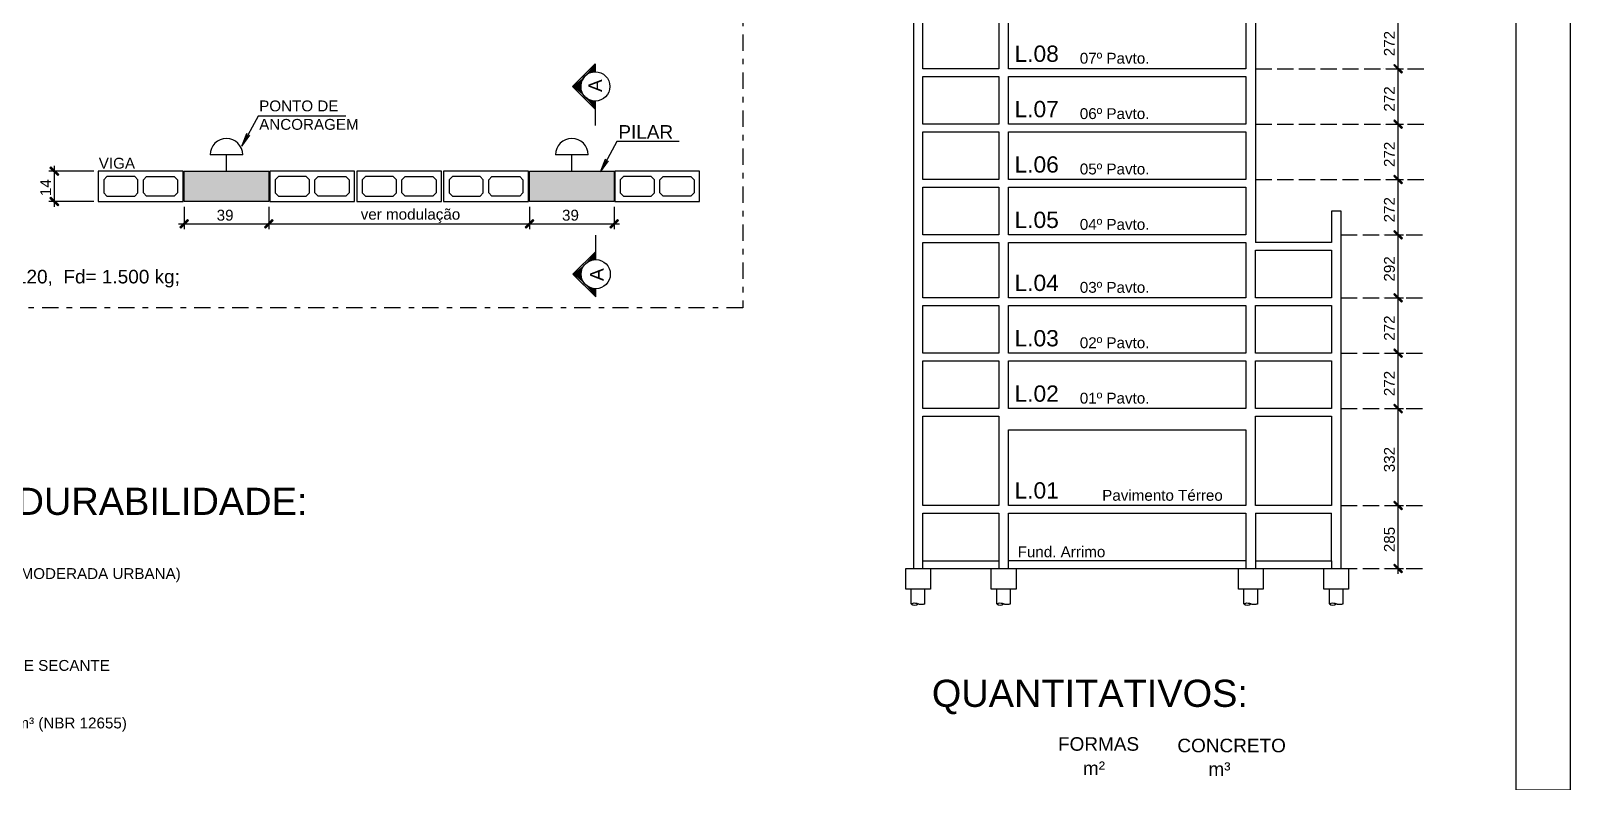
# Model space of a CAD drawing. Extents: x 0 to 95, y 0 to 59.4.
# Drawn here: x 66.65 to 95, y 29.84 to 43.68 of the extents above; entities that cross this region are included whole.
import ezdxf

# ---------------------------------------------------------------- set-up
doc = ezdxf.new("R2010")
doc.units = 0
doc.header["$MEASUREMENT"] = 0
doc.linetypes.add('ESTILO_TQS_0003', pattern=[0.9199999999999999, 0.3, -0.15, 0.02, -0.15, 0.3])
doc.linetypes.add('ESTILO_TQS_0005', pattern=[0.4, 0.3, -0.1])
for name, color, linetype in [('1', 1, 'CONTINUOUS'), ('2', 2, 'CONTINUOUS'), ('21', 254, 'CONTINUOUS'), ('3', 3, 'CONTINUOUS'), ('4', 4, 'CONTINUOUS'), ('5', 5, 'CONTINUOUS'), ('7', 7, 'CONTINUOUS')]:
    doc.layers.add(name, color=color, linetype=linetype)
doc.styles.add('TQS_ARIAL', font='arial.ttf')

msp = doc.modelspace()

# ---------------------------------------------------------------- linework, layer by layer
at = {"layer": '1', "linetype": 'Continuous'}
for p, q in [((91.830287, 42.884828), (91.830287, 44.104828)), ((91.6586, 42.984828), (91.930287, 42.984828)), ((91.6936, 42.984828), (91.930287, 42.984828)), ((91.830287, 41.864828), (91.830287, 43.084828)), ((91.6586, 41.964828), (91.930287, 41.964828)), ((91.6936, 41.964828), (91.930287, 41.964828)), ((91.830287, 40.844828), (91.830287, 42.064828)), ((67.085429, 41.199291), (67.085429, 40.439291)), ((67.815269, 41.099291), (66.985429, 41.099291)), ((91.6586, 40.944828), (91.930287, 40.944828)), ((91.6936, 40.944828), (91.930287, 40.944828)), ((91.830287, 39.824828), (91.830287, 41.044828)), ((67.815269, 40.539291), (66.985429, 40.539291)), ((69.475269, 40.439291), (69.475269, 40.027625)), ((71.035269, 40.439291), (71.035269, 40.027625)), ((71.035269, 40.439291), (71.035269, 40.027625)), ((75.835269, 40.439291), (75.835269, 40.027625)), ((75.835269, 40.439291), (75.835269, 40.027625)), ((77.395269, 40.439291), (77.395269, 40.027625)), ((69.375269, 40.127625), (71.135269, 40.127625)), ((70.935269, 40.127625), (75.935269, 40.127625)), ((75.735269, 40.127625), (77.495269, 40.127625)), ((91.830287, 38.664828), (91.830287, 40.024828)), ((91.6586, 39.924828), (91.930287, 39.924828)), ((91.6936, 39.924828), (91.930287, 39.924828)), ((91.830287, 37.644828), (91.830287, 38.864828)), ((91.6586, 38.764828), (91.930287, 38.764828)), ((91.6936, 38.764828), (91.930287, 38.764828)), ((91.6586, 37.744828), (91.930287, 37.744828)), ((91.6936, 37.744828), (91.930287, 37.744828)), ((91.830287, 36.624828), (91.830287, 37.844828)), ((91.757242, 36.724828), (91.930287, 36.724828)), ((91.757242, 36.724828), (91.930287, 36.724828)), ((91.830287, 34.841745), (91.830287, 36.824828)), ((91.757242, 34.941745), (91.930287, 34.941745)), ((91.757242, 34.941745), (91.930287, 34.941745)), ((91.830287, 33.681754), (91.830287, 35.041745)), ((91.6586, 33.781754), (91.930287, 33.781754))]:
    msp.add_line(p, q, dxfattribs=at)
at = {"layer": '1', "linetype": 'ESTILO_TQS_0005'}
for p, q in [((89.204225, 42.984828), (92.337975, 42.984828)), ((89.204225, 41.964828), (92.337975, 41.964828)), ((89.204225, 40.944828), (92.337975, 40.944828)), ((90.779225, 39.924828), (92.337975, 39.924828)), ((90.779225, 38.764828), (92.337975, 38.764828)), ((90.779225, 37.744828), (92.337975, 37.744828)), ((90.779225, 36.724828), (92.337975, 36.724828)), ((90.779225, 34.941745), (92.337975, 34.941745)), ((90.779225, 33.781754), (92.337975, 33.781754))]:
    msp.add_line(p, q, dxfattribs=at)
at = {"layer": '1', "linetype": 'Continuous'}
for points in [[(39.500016, 59.400071), (58.000016, 59.400071), (58.000016, 58.400071), (58.000016, 59.400071), (76.500016, 59.400071), (76.500016, 58.400071), (76.500016, 59.400071), (95.000016, 59.400071), (94.000016, 59.400071), (95.000016, 59.400071), (95.000016, 29.700071), (94.000016, 29.700071), (95.000016, 29.700071), (95.000016, 7.1e-05), (76.500016, 7.1e-05), (76.500016, 1.000071), (76.500016, 7.1e-05), (58.000016, 7.1e-05), (58.000016, 1.000071), (58.000016, 7.1e-05), (39.500016, 7.1e-05)], [(77.047506, 42.243191), (76.627631, 42.659594), (77.047506, 43.075996), (77.047506, 42.928377), (77.026701, 42.92757), (77.003274, 42.924712), (76.978134, 42.91927), (76.953062, 42.911238), (76.930463, 42.901555), (76.908065, 42.889377), (76.889159, 42.876781), (76.870345, 42.861729), (76.853996, 42.846137), (76.83384, 42.822661), (76.815666, 42.795589), (76.805016, 42.775538), (76.794339, 42.749877), (76.785933, 42.721432), (76.780365, 42.689257), (76.778736, 42.662218), (76.779461, 42.639692), (76.783621, 42.608517), (76.790129, 42.582125), (76.800619, 42.553333), (76.812824, 42.528565), (76.827044, 42.505838), (76.842913, 42.485278), (76.862844, 42.464288), (76.88779, 42.443411), (76.911845, 42.427559), (76.938454, 42.413927), (76.963721, 42.404203), (76.985537, 42.398052), (77.008311, 42.393684), (77.03135, 42.391297), (77.047506, 42.390811), (77.047506, 42.243191)], [(91.909847, 42.922945), (91.766942, 43.06585), (91.749264, 43.048172), (91.89217, 42.905267), (91.909847, 42.922945)], [(91.909847, 42.922945), (91.766942, 43.06585), (91.749264, 43.048172), (91.89217, 42.905267), (91.909847, 42.922945)], [(72.45139, 42.110207), (70.837563, 42.110207), (70.539157, 41.556025), (70.627937, 41.789731), (70.539157, 41.556025), (70.685399, 41.758789)], [(91.909847, 41.902945), (91.766942, 42.04585), (91.749264, 42.028172), (91.89217, 41.885267), (91.909847, 41.902945)], [(91.909847, 41.902945), (91.766942, 42.04585), (91.749264, 42.028172), (91.89217, 41.885267), (91.909847, 41.902945)], [(78.590291, 41.642763), (77.443138, 41.642763), (77.144732, 41.088581), (77.233512, 41.322286), (77.144732, 41.088581), (77.290974, 41.291345)], [(67.005868, 41.161174), (67.148774, 41.018268), (67.166452, 41.035946), (67.023546, 41.178852), (67.005868, 41.161174)], [(68.565269, 40.999291), (68.055269, 40.999291), (67.995269, 40.939291), (67.995269, 40.699291), (68.055269, 40.639291), (68.565269, 40.639291), (68.625269, 40.699291), (68.625269, 40.939291), (68.565269, 40.999291)], [(68.725269, 40.939291), (68.785269, 40.999291), (69.295269, 40.999291), (69.355269, 40.939291), (69.355269, 40.699291), (69.295269, 40.639291), (68.785269, 40.639291), (68.725269, 40.699291), (68.725269, 40.939291)], [(71.725269, 40.999291), (71.215269, 40.999291), (71.155269, 40.939291), (71.155269, 40.699291), (71.215269, 40.639291), (71.725269, 40.639291), (71.785269, 40.699291), (71.785269, 40.939291), (71.725269, 40.999291)], [(71.885269, 40.939291), (71.945269, 40.999291), (72.455269, 40.999291), (72.515269, 40.939291), (72.515269, 40.699291), (72.455269, 40.639291), (71.945269, 40.639291), (71.885269, 40.699291), (71.885269, 40.939291)], [(73.325269, 40.999291), (72.815269, 40.999291), (72.755269, 40.939291), (72.755269, 40.699291), (72.815269, 40.639291), (73.325269, 40.639291), (73.385269, 40.699291), (73.385269, 40.939291), (73.325269, 40.999291)], [(73.485269, 40.939291), (73.545269, 40.999291), (74.055269, 40.999291), (74.115269, 40.939291), (74.115269, 40.699291), (74.055269, 40.639291), (73.545269, 40.639291), (73.485269, 40.699291), (73.485269, 40.939291)], [(74.925269, 40.999291), (74.415269, 40.999291), (74.355269, 40.939291), (74.355269, 40.699291), (74.415269, 40.639291), (74.925269, 40.639291), (74.985269, 40.699291), (74.985269, 40.939291), (74.925269, 40.999291)], [(75.085269, 40.939291), (75.145269, 40.999291), (75.655269, 40.999291), (75.715269, 40.939291), (75.715269, 40.699291), (75.655269, 40.639291), (75.145269, 40.639291), (75.085269, 40.699291), (75.085269, 40.939291)], [(78.075269, 40.999291), (77.565269, 40.999291), (77.505269, 40.939291), (77.505269, 40.699291), (77.565269, 40.639291), (78.075269, 40.639291), (78.135269, 40.699291), (78.135269, 40.939291), (78.075269, 40.999291)], [(78.235269, 40.939291), (78.295269, 40.999291), (78.805269, 40.999291), (78.865269, 40.939291), (78.865269, 40.699291), (78.805269, 40.639291), (78.295269, 40.639291), (78.235269, 40.699291), (78.235269, 40.939291)], [(91.909847, 40.882945), (91.766942, 41.02585), (91.749264, 41.008172), (91.89217, 40.865267), (91.909847, 40.882945)], [(91.909847, 40.882945), (91.766942, 41.02585), (91.749264, 41.008172), (91.89217, 40.865267), (91.909847, 40.882945)], [(67.005868, 40.601174), (67.148774, 40.458268), (67.166452, 40.475946), (67.023546, 40.618852), (67.005868, 40.601174)], [(69.413386, 40.048065), (69.556292, 40.19097), (69.538614, 40.208648), (69.395708, 40.065743), (69.413386, 40.048065)], [(70.973386, 40.048065), (71.116292, 40.19097), (71.098614, 40.208648), (70.955708, 40.065743), (70.973386, 40.048065)], [(70.973386, 40.048065), (71.116292, 40.19097), (71.098614, 40.208648), (70.955708, 40.065743), (70.973386, 40.048065)], [(75.773386, 40.048065), (75.916292, 40.19097), (75.898614, 40.208648), (75.755708, 40.065743), (75.773386, 40.048065)], [(75.773386, 40.048065), (75.916292, 40.19097), (75.898614, 40.208648), (75.755708, 40.065743), (75.773386, 40.048065)], [(77.333386, 40.048065), (77.476292, 40.19097), (77.458614, 40.208648), (77.315708, 40.065743), (77.333386, 40.048065)], [(91.909847, 39.862945), (91.766942, 40.00585), (91.749264, 39.988172), (91.89217, 39.845267), (91.909847, 39.862945)], [(91.909847, 39.862945), (91.766942, 40.00585), (91.749264, 39.988172), (91.89217, 39.845267), (91.909847, 39.862945)], [(77.05552, 39.618339), (76.635645, 39.201937), (77.05552, 38.785534), (77.05552, 38.933154), (77.034715, 38.93396), (77.011289, 38.936818), (76.986149, 38.94226), (76.961077, 38.950293), (76.938477, 38.959976), (76.91608, 38.972153), (76.897173, 38.984749), (76.87836, 38.999802), (76.862011, 39.015394), (76.841854, 39.038869), (76.823681, 39.065942), (76.813031, 39.085992), (76.802354, 39.111653), (76.793947, 39.140098), (76.788379, 39.172274), (76.78675, 39.199313), (76.787475, 39.221838), (76.791635, 39.253014), (76.798143, 39.279405), (76.808634, 39.308198), (76.820838, 39.332966), (76.835059, 39.355693), (76.850927, 39.376252), (76.870859, 39.397243), (76.895805, 39.41812), (76.919859, 39.433972), (76.946469, 39.447603), (76.971735, 39.457327), (76.993551, 39.463478), (77.016326, 39.467846), (77.039365, 39.470233), (77.05552, 39.470719), (77.05552, 39.618339)], [(91.909847, 38.702945), (91.766942, 38.84585), (91.749264, 38.828172), (91.89217, 38.685267), (91.909847, 38.702945)], [(91.909847, 38.702945), (91.766942, 38.84585), (91.749264, 38.828172), (91.89217, 38.685267), (91.909847, 38.702945)], [(91.909847, 37.682945), (91.766942, 37.82585), (91.749264, 37.808172), (91.89217, 37.665267), (91.909847, 37.682945)], [(91.909847, 37.682945), (91.766942, 37.82585), (91.749264, 37.808172), (91.89217, 37.665267), (91.909847, 37.682945)], [(91.909847, 36.662945), (91.766942, 36.80585), (91.749264, 36.788173), (91.89217, 36.645267), (91.909847, 36.662945)], [(91.909847, 36.662945), (91.766942, 36.80585), (91.749264, 36.788173), (91.89217, 36.645267), (91.909847, 36.662945)], [(91.909847, 34.879862), (91.766942, 35.022768), (91.749264, 35.00509), (91.89217, 34.862185), (91.909847, 34.879862)], [(91.909847, 34.879862), (91.766942, 35.022768), (91.749264, 35.00509), (91.89217, 34.862185), (91.909847, 34.879862)], [(91.909847, 33.719871), (91.766942, 33.862776), (91.749264, 33.845099), (91.89217, 33.702193), (91.909847, 33.719871)]]:
    msp.add_lwpolyline(points, dxfattribs=at)
for points in [[(76.627631, 42.659594), (77.047506, 43.075996), (76.83384, 42.822661)], [(76.627631, 42.659594), (76.83384, 42.822661), (76.815666, 42.795589)], [(77.047506, 43.075996), (76.853996, 42.846137), (76.83384, 42.822661)], [(77.047506, 43.075996), (76.870345, 42.861729), (76.853996, 42.846137)], [(77.047506, 43.075996), (76.889159, 42.876781), (76.870345, 42.861729)], [(77.047506, 43.075996), (76.908065, 42.889377), (76.889159, 42.876781)], [(77.047506, 43.075996), (76.930463, 42.901555), (76.908065, 42.889377)], [(77.047506, 43.075996), (76.953062, 42.911238), (76.930463, 42.901555)], [(77.047506, 43.075996), (76.978134, 42.91927), (76.953062, 42.911238)], [(77.047506, 43.075996), (77.003274, 42.924712), (76.978134, 42.91927)], [(77.047506, 43.075996), (77.026701, 42.92757), (77.003274, 42.924712)], [(77.047506, 43.075996), (77.047506, 42.928377), (77.026701, 42.92757)], [(91.909847, 42.922945), (91.766942, 43.06585), (91.749264, 43.048172)], [(91.909847, 42.922945), (91.766942, 43.06585), (91.749264, 43.048172)], [(91.909847, 42.922945), (91.749264, 43.048172), (91.89217, 42.905267)], [(91.909847, 42.922945), (91.749264, 43.048172), (91.89217, 42.905267)], [(91.909847, 42.922945), (91.89217, 42.905267), (91.909847, 42.922945)], [(91.909847, 42.922945), (91.89217, 42.905267), (91.909847, 42.922945)], [(76.627631, 42.659594), (76.815666, 42.795589), (76.805016, 42.775538)], [(76.627631, 42.659594), (76.805016, 42.775538), (76.794339, 42.749877)], [(76.627631, 42.659594), (76.794339, 42.749877), (76.785933, 42.721432)], [(76.627631, 42.659594), (76.785933, 42.721432), (76.780365, 42.689257)], [(76.627631, 42.659594), (76.780365, 42.689257), (76.778736, 42.662218)], [(76.627631, 42.659594), (76.778736, 42.662218), (76.779461, 42.639692)], [(77.047506, 42.243191), (76.627631, 42.659594), (76.842913, 42.485278)], [(76.627631, 42.659594), (76.779461, 42.639692), (76.783621, 42.608517)], [(76.627631, 42.659594), (76.783621, 42.608517), (76.790129, 42.582125)], [(76.627631, 42.659594), (76.790129, 42.582125), (76.800619, 42.553333)], [(76.627631, 42.659594), (76.800619, 42.553333), (76.812824, 42.528565)], [(76.627631, 42.659594), (76.812824, 42.528565), (76.827044, 42.505838)], [(76.627631, 42.659594), (76.827044, 42.505838), (76.842913, 42.485278)], [(77.047506, 42.243191), (76.842913, 42.485278), (76.862844, 42.464288)], [(77.047506, 42.243191), (76.862844, 42.464288), (76.88779, 42.443411)], [(77.047506, 42.243191), (76.88779, 42.443411), (76.911845, 42.427559)], [(77.047506, 42.243191), (76.911845, 42.427559), (76.938454, 42.413927)], [(77.047506, 42.243191), (76.938454, 42.413927), (76.963721, 42.404203)], [(77.047506, 42.243191), (76.963721, 42.404203), (76.985537, 42.398052)], [(77.047506, 42.243191), (76.985537, 42.398052), (77.008311, 42.393684)], [(77.047506, 42.243191), (77.008311, 42.393684), (77.03135, 42.391297)], [(77.047506, 42.243191), (77.03135, 42.391297), (77.047506, 42.390811)], [(91.909847, 41.902945), (91.766942, 42.04585), (91.749264, 42.028172)], [(91.909847, 41.902945), (91.766942, 42.04585), (91.749264, 42.028172)], [(91.909847, 41.902945), (91.749264, 42.028172), (91.89217, 41.885267)], [(91.909847, 41.902945), (91.749264, 42.028172), (91.89217, 41.885267)], [(91.909847, 41.902945), (91.89217, 41.885267), (91.909847, 41.902945)], [(91.909847, 41.902945), (91.89217, 41.885267), (91.909847, 41.902945)], [(67.005868, 41.161174), (67.166452, 41.035946), (67.023546, 41.178852)], [(67.005868, 41.161174), (67.023546, 41.178852), (67.005868, 41.161174)], [(67.005868, 41.161174), (67.148774, 41.018268), (67.166452, 41.035946)], [(91.909847, 40.882945), (91.766942, 41.02585), (91.749264, 41.008172)], [(91.909847, 40.882945), (91.766942, 41.02585), (91.749264, 41.008172)], [(91.909847, 40.882945), (91.749264, 41.008172), (91.89217, 40.865267)], [(91.909847, 40.882945), (91.749264, 41.008172), (91.89217, 40.865267)], [(91.909847, 40.882945), (91.89217, 40.865267), (91.909847, 40.882945)], [(91.909847, 40.882945), (91.89217, 40.865267), (91.909847, 40.882945)], [(67.005868, 40.601174), (67.166452, 40.475946), (67.023546, 40.618852)], [(67.005868, 40.601174), (67.023546, 40.618852), (67.005868, 40.601174)], [(67.005868, 40.601174), (67.148774, 40.458268), (67.166452, 40.475946)], [(69.413386, 40.048065), (69.538614, 40.208648), (69.395708, 40.065743)], [(69.413386, 40.048065), (69.395708, 40.065743), (69.413386, 40.048065)], [(69.413386, 40.048065), (69.556292, 40.19097), (69.538614, 40.208648)], [(70.973386, 40.048065), (71.098614, 40.208648), (70.955708, 40.065743)], [(70.973386, 40.048065), (71.098614, 40.208648), (70.955708, 40.065743)], [(70.973386, 40.048065), (70.955708, 40.065743), (70.973386, 40.048065)], [(70.973386, 40.048065), (70.955708, 40.065743), (70.973386, 40.048065)], [(70.973386, 40.048065), (71.116292, 40.19097), (71.098614, 40.208648)], [(70.973386, 40.048065), (71.116292, 40.19097), (71.098614, 40.208648)], [(75.773386, 40.048065), (75.898614, 40.208648), (75.755708, 40.065743)], [(75.773386, 40.048065), (75.898614, 40.208648), (75.755708, 40.065743)], [(75.773386, 40.048065), (75.755708, 40.065743), (75.773386, 40.048065)], [(75.773386, 40.048065), (75.755708, 40.065743), (75.773386, 40.048065)], [(75.773386, 40.048065), (75.916292, 40.19097), (75.898614, 40.208648)], [(75.773386, 40.048065), (75.916292, 40.19097), (75.898614, 40.208648)], [(77.333386, 40.048065), (77.458614, 40.208648), (77.315708, 40.065743)], [(77.333386, 40.048065), (77.315708, 40.065743), (77.333386, 40.048065)], [(77.333386, 40.048065), (77.476292, 40.19097), (77.458614, 40.208648)], [(91.909847, 39.862945), (91.766942, 40.00585), (91.749264, 39.988172)], [(91.909847, 39.862945), (91.766942, 40.00585), (91.749264, 39.988172)], [(91.909847, 39.862945), (91.749264, 39.988172), (91.89217, 39.845267)], [(91.909847, 39.862945), (91.749264, 39.988172), (91.89217, 39.845267)], [(91.909847, 39.862945), (91.89217, 39.845267), (91.909847, 39.862945)], [(91.909847, 39.862945), (91.89217, 39.845267), (91.909847, 39.862945)], [(77.05552, 39.618339), (76.635645, 39.201937), (76.850927, 39.376252)], [(77.05552, 39.618339), (76.850927, 39.376252), (76.870859, 39.397243)], [(77.05552, 39.618339), (76.870859, 39.397243), (76.895805, 39.41812)], [(77.05552, 39.618339), (76.895805, 39.41812), (76.919859, 39.433972)], [(77.05552, 39.618339), (76.919859, 39.433972), (76.946469, 39.447603)], [(77.05552, 39.618339), (76.946469, 39.447603), (76.971735, 39.457327)], [(77.05552, 39.618339), (76.971735, 39.457327), (76.993551, 39.463478)], [(77.05552, 39.618339), (76.993551, 39.463478), (77.016326, 39.467846)], [(77.05552, 39.618339), (77.016326, 39.467846), (77.039365, 39.470233)], [(77.05552, 39.618339), (77.039365, 39.470233), (77.05552, 39.470719)], [(76.635645, 39.201937), (76.835059, 39.355693), (76.850927, 39.376252)], [(76.635645, 39.201937), (76.820838, 39.332966), (76.835059, 39.355693)], [(76.635645, 39.201937), (76.808634, 39.308198), (76.820838, 39.332966)], [(76.635645, 39.201937), (76.798143, 39.279405), (76.808634, 39.308198)], [(76.635645, 39.201937), (76.791635, 39.253014), (76.798143, 39.279405)], [(76.635645, 39.201937), (76.787475, 39.221838), (76.791635, 39.253014)], [(76.635645, 39.201937), (76.78675, 39.199313), (76.787475, 39.221838)], [(76.635645, 39.201937), (77.05552, 38.785534), (76.841854, 39.038869)], [(76.635645, 39.201937), (76.841854, 39.038869), (76.823681, 39.065942)], [(76.635645, 39.201937), (76.823681, 39.065942), (76.813031, 39.085992)], [(76.635645, 39.201937), (76.813031, 39.085992), (76.802354, 39.111653)], [(76.635645, 39.201937), (76.802354, 39.111653), (76.793947, 39.140098)], [(76.635645, 39.201937), (76.793947, 39.140098), (76.788379, 39.172274)], [(76.635645, 39.201937), (76.788379, 39.172274), (76.78675, 39.199313)], [(77.05552, 38.785534), (76.862011, 39.015394), (76.841854, 39.038869)], [(77.05552, 38.785534), (76.87836, 38.999802), (76.862011, 39.015394)], [(77.05552, 38.785534), (76.897173, 38.984749), (76.87836, 38.999802)], [(77.05552, 38.785534), (76.91608, 38.972153), (76.897173, 38.984749)], [(77.05552, 38.785534), (76.938477, 38.959976), (76.91608, 38.972153)], [(77.05552, 38.785534), (76.961077, 38.950293), (76.938477, 38.959976)], [(77.05552, 38.785534), (76.986149, 38.94226), (76.961077, 38.950293)], [(77.05552, 38.785534), (77.011289, 38.936818), (76.986149, 38.94226)], [(77.05552, 38.785534), (77.034715, 38.93396), (77.011289, 38.936818)], [(77.05552, 38.785534), (77.05552, 38.933154), (77.034715, 38.93396)], [(91.909847, 38.702945), (91.766942, 38.84585), (91.749264, 38.828172)], [(91.909847, 38.702945), (91.766942, 38.84585), (91.749264, 38.828172)], [(91.909847, 38.702945), (91.749264, 38.828172), (91.89217, 38.685267)], [(91.909847, 38.702945), (91.749264, 38.828172), (91.89217, 38.685267)], [(91.909847, 38.702945), (91.89217, 38.685267), (91.909847, 38.702945)], [(91.909847, 38.702945), (91.89217, 38.685267), (91.909847, 38.702945)], [(91.909847, 37.682945), (91.766942, 37.82585), (91.749264, 37.808172)], [(91.909847, 37.682945), (91.766942, 37.82585), (91.749264, 37.808172)], [(91.909847, 37.682945), (91.749264, 37.808172), (91.89217, 37.665267)], [(91.909847, 37.682945), (91.749264, 37.808172), (91.89217, 37.665267)], [(91.909847, 37.682945), (91.89217, 37.665267), (91.909847, 37.682945)], [(91.909847, 37.682945), (91.89217, 37.665267), (91.909847, 37.682945)], [(91.909847, 36.662945), (91.766942, 36.80585), (91.749264, 36.788173)], [(91.909847, 36.662945), (91.766942, 36.80585), (91.749264, 36.788173)], [(91.909847, 36.662945), (91.749264, 36.788173), (91.89217, 36.645267)], [(91.909847, 36.662945), (91.749264, 36.788173), (91.89217, 36.645267)], [(91.909847, 36.662945), (91.89217, 36.645267), (91.909847, 36.662945)], [(91.909847, 36.662945), (91.89217, 36.645267), (91.909847, 36.662945)], [(91.909847, 34.879862), (91.766942, 35.022768), (91.749264, 35.00509)], [(91.909847, 34.879862), (91.766942, 35.022768), (91.749264, 35.00509)], [(91.909847, 34.879862), (91.749264, 35.00509), (91.89217, 34.862185)], [(91.909847, 34.879862), (91.749264, 35.00509), (91.89217, 34.862185)], [(91.909847, 34.879862), (91.89217, 34.862185), (91.909847, 34.879862)], [(91.909847, 34.879862), (91.89217, 34.862185), (91.909847, 34.879862)], [(91.909847, 33.719871), (91.766942, 33.862776), (91.749264, 33.845099)], [(91.909847, 33.719871), (91.749264, 33.845099), (91.89217, 33.702193)], [(91.909847, 33.719871), (91.89217, 33.702193), (91.909847, 33.719871)]]:
    msp.add_solid(points, dxfattribs=at)
at = {"layer": '2', "linetype": 'Continuous'}
for p, q in [((76.627631, 42.659594), (77.047506, 43.075996)), ((77.047506, 43.075996), (77.047506, 42.928377)), ((91.5586, 42.984828), (91.5586, 42.984828)), ((91.5936, 42.984828), (91.5936, 42.984828)), ((77.047506, 42.243191), (76.627631, 42.659594)), ((77.047506, 42.390811), (77.047506, 41.94216)), ((91.5586, 41.964828), (91.5586, 41.964828)), ((91.5936, 41.964828), (91.5936, 41.964828)), ((70.555269, 41.399291), (69.955269, 41.399291)), ((70.255269, 41.099291), (70.255269, 41.399291)), ((76.915269, 41.399291), (76.315269, 41.399291)), ((76.615269, 41.099291), (76.615269, 41.399291)), ((67.895269, 41.099291), (67.895269, 40.539291)), ((69.455269, 41.099291), (67.895269, 41.099291)), ((67.915269, 41.099291), (67.915269, 41.099291)), ((69.455269, 40.539291), (69.455269, 41.099291)), ((71.055269, 41.099291), (71.055269, 40.539291)), ((72.615269, 41.099291), (71.055269, 41.099291)), ((72.615269, 40.539291), (72.615269, 41.099291)), ((72.655269, 41.099291), (72.655269, 40.539291)), ((74.215269, 41.099291), (72.655269, 41.099291)), ((74.215269, 40.539291), (74.215269, 41.099291)), ((74.255269, 41.099291), (74.255269, 40.539291)), ((75.815269, 41.099291), (74.255269, 41.099291)), ((75.815269, 40.539291), (75.815269, 41.099291)), ((77.405269, 41.099291), (77.405269, 40.539291)), ((78.965269, 41.099291), (77.405269, 41.099291)), ((78.965269, 40.539291), (78.965269, 41.099291)), ((91.5586, 40.944828), (91.5586, 40.944828)), ((91.5936, 40.944828), (91.5936, 40.944828)), ((67.895269, 40.539291), (69.455269, 40.539291)), ((67.915269, 40.539291), (67.915269, 40.539291)), ((69.475269, 40.539291), (69.475269, 40.539291)), ((71.035269, 40.539291), (71.035269, 40.539291)), ((71.035269, 40.539291), (71.035269, 40.539291)), ((71.055269, 40.539291), (72.615269, 40.539291)), ((72.655269, 40.539291), (74.215269, 40.539291)), ((74.255269, 40.539291), (75.815269, 40.539291)), ((75.835269, 40.539291), (75.835269, 40.539291)), ((75.835269, 40.539291), (75.835269, 40.539291)), ((77.395269, 40.539291), (77.395269, 40.539291)), ((77.405269, 40.539291), (78.965269, 40.539291)), ((77.05552, 39.470719), (77.05552, 39.91937)), ((91.5586, 39.924828), (91.5586, 39.924828)), ((91.5936, 39.924828), (91.5936, 39.924828)), ((77.05552, 39.618339), (76.635645, 39.201937)), ((76.635645, 39.201937), (77.05552, 38.785534)), ((77.05552, 38.785534), (77.05552, 38.933154)), ((91.5586, 38.764828), (91.5586, 38.764828)), ((91.5936, 38.764828), (91.5936, 38.764828)), ((91.5586, 37.744828), (91.5586, 37.744828)), ((91.5936, 37.744828), (91.5936, 37.744828)), ((91.657242, 36.724828), (91.657242, 36.724828)), ((91.657242, 36.724828), (91.657242, 36.724828)), ((91.657242, 34.941745), (91.657242, 34.941745)), ((91.657242, 34.941745), (91.657242, 34.941745)), ((91.5586, 33.781754), (91.5586, 33.781754))]:
    msp.add_line(p, q, dxfattribs=at)
at = {"layer": '2', "linetype": 'ESTILO_TQS_0003'}
msp.add_lwpolyline([(59.676814, 52.716188), (79.761438, 52.716188), (79.761438, 38.579884), (59.676814, 38.579884), (59.676814, 52.716188)], dxfattribs=at)
at = {"layer": '2', "linetype": 'Continuous'}
for centre in [(77.047506, 42.659594), (77.05552, 39.201937)]:
    msp.add_circle(centre, 0.268783, dxfattribs=at)
for centre in [(70.255269, 41.399291), (76.615269, 41.399291)]:
    msp.add_arc(centre, 0.3, 0, 180, dxfattribs=at)
at = {"layer": '21', "linetype": 'Continuous'}
for points in [[(69.475269, 41.099291), (71.035269, 41.099291), (71.035269, 40.539291), (69.475269, 40.539291), (69.475269, 41.099291)], [(75.835269, 41.099291), (77.395269, 41.099291), (77.395269, 40.539291), (75.835269, 40.539291), (75.835269, 41.099291)]]:
    msp.add_lwpolyline(points, dxfattribs=at)
for points in [[(69.475269, 41.099291), (71.035269, 41.099291), (71.035269, 40.539291)], [(69.475269, 41.099291), (71.035269, 40.539291), (69.475269, 40.539291)], [(69.475269, 41.099291), (69.475269, 40.539291), (69.475269, 41.099291)], [(75.835269, 41.099291), (77.395269, 41.099291), (77.395269, 40.539291)], [(75.835269, 41.099291), (77.395269, 40.539291), (75.835269, 40.539291)], [(75.835269, 41.099291), (75.835269, 40.539291), (75.835269, 41.099291)]]:
    msp.add_solid(points, dxfattribs=at)
at = {"layer": '3', "linetype": 'Continuous'}
for p, q in [((84.654225, 34.801745), (89.029225, 34.801745)), ((84.654225, 33.781745), (84.654225, 34.801745)), ((89.029225, 34.801745), (89.029225, 33.921754)), ((89.204225, 34.801745), (89.204225, 33.921754)), ((89.204225, 34.801745), (90.604225, 34.801745)), ((90.604225, 33.921754), (90.604225, 34.801745)), ((83.079225, 33.921754), (84.479225, 33.921754)), ((83.220158, 33.781745), (84.338293, 33.781745)), ((89.029225, 33.921754), (84.654225, 33.921754)), ((84.795158, 33.781745), (89.029225, 33.781754)), ((89.029225, 33.921754), (89.029225, 33.781754)), ((89.204225, 33.921754), (90.604225, 33.921754)), ((89.204225, 33.921754), (89.204225, 33.781754)), ((89.34609, 33.781754), (90.463293, 33.781754)), ((90.604225, 33.921754), (90.604225, 33.781754)), ((82.864661, 33.130345), (82.864661, 33.399923)), ((83.11879, 33.130345), (83.11879, 33.399923)), ((84.439661, 33.130345), (84.439661, 33.399923)), ((84.69379, 33.130345), (84.69379, 33.399923)), ((88.990593, 33.130353), (88.990593, 33.399931)), ((89.244722, 33.130353), (89.244722, 33.399931)), ((90.564661, 33.130353), (90.564661, 33.399931)), ((90.81879, 33.130353), (90.81879, 33.399931))]:
    msp.add_line(p, q, dxfattribs=at)
for points in [[(84.654225, 54.437972), (84.654225, 53.877972), (85.579225, 53.877972), (85.579225, 55.861164), (85.754225, 55.861164), (85.754225, 55.550056), (88.254225, 55.550056), (88.254225, 55.861164), (88.429225, 55.861164), (88.429225, 52.304827), (89.029225, 52.304827), (89.029225, 52.744827), (89.204225, 52.744827), (89.204225, 39.784827)], [(84.479225, 45.024827), (83.079225, 45.024827), (83.079225, 45.604827), (82.904225, 45.604827), (82.904225, 33.781745)], [(83.079225, 43.864827), (84.479225, 43.864827), (84.479225, 42.984827), (83.079225, 42.984827), (83.079225, 43.864827)], [(84.654225, 43.864827), (89.029225, 43.864827), (89.029225, 42.984827), (84.654225, 42.984827), (84.654225, 43.864827)], [(83.079225, 42.844827), (84.479225, 42.844827), (84.479225, 41.964827), (83.079225, 41.964827), (83.079225, 42.844827)], [(84.654225, 42.844827), (89.029225, 42.844827), (89.029225, 41.964827), (84.654225, 41.964827), (84.654225, 42.844827)], [(83.079225, 41.824827), (84.479225, 41.824827), (84.479225, 40.944827), (83.079225, 40.944827), (83.079225, 41.824827)], [(84.654225, 41.824827), (89.029225, 41.824827), (89.029225, 40.944827), (84.654225, 40.944827), (84.654225, 41.824827)], [(69.475269, 41.099291), (71.035269, 41.099291), (71.035269, 40.539291), (69.475269, 40.539291), (69.475269, 41.099291)], [(75.835269, 41.099291), (77.395269, 41.099291), (77.395269, 40.539291), (75.835269, 40.539291), (75.835269, 41.099291)], [(83.079225, 40.804827), (84.479225, 40.804827), (84.479225, 39.924827), (83.079225, 39.924827), (83.079225, 40.804827)], [(84.654225, 40.804827), (89.029225, 40.804827), (89.029225, 39.924827), (84.654225, 39.924827), (84.654225, 40.804827)], [(90.779225, 33.781754), (90.779225, 40.364827), (90.604225, 40.364827), (90.604225, 39.784827), (89.204225, 39.784827)], [(83.079225, 39.784827), (84.479225, 39.784827), (84.479225, 38.764827), (83.079225, 38.764827), (83.079225, 39.784827)], [(84.654225, 39.784827), (89.029225, 39.784827), (89.029225, 38.764827), (84.654225, 38.764827), (84.654225, 39.784827)], [(89.204225, 39.644827), (90.604225, 39.644827), (90.604225, 38.764827), (89.204225, 38.764827), (89.204225, 39.644827)], [(83.079225, 38.624827), (84.479225, 38.624827), (84.479225, 37.744827), (83.079225, 37.744827), (83.079225, 38.624827)], [(84.654225, 38.624827), (89.029225, 38.624827), (89.029225, 37.744827), (84.654225, 37.744827), (84.654225, 38.624827)], [(89.204225, 38.624827), (90.604225, 38.624827), (90.604225, 37.744827), (89.204225, 37.744827), (89.204225, 38.624827)], [(83.079225, 37.604827), (84.479225, 37.604827), (84.479225, 36.724827), (83.079225, 36.724827), (83.079225, 37.604827)], [(84.654225, 37.604827), (89.029225, 37.604827), (89.029225, 36.724827), (84.654225, 36.724827), (84.654225, 37.604827)], [(89.204225, 37.604827), (90.604225, 37.604827), (90.604225, 36.724827), (89.204225, 36.724827), (89.204225, 37.604827)], [(83.079225, 36.584827), (84.479225, 36.584827), (84.479225, 34.941745), (83.079225, 34.941745), (83.079225, 36.584827)], [(89.204225, 36.584827), (90.604225, 36.584827), (90.604225, 34.941745), (89.204225, 34.941745), (89.204225, 36.584827)], [(84.654225, 36.335286), (89.029225, 36.335286), (89.029225, 34.941745), (84.654225, 34.941745), (84.654225, 36.335286)], [(83.079225, 33.781745), (83.079225, 34.801745), (84.479225, 34.801745), (84.479225, 33.781745)], [(82.763293, 33.781745), (83.220158, 33.781745), (83.220158, 33.399923), (82.763293, 33.399923), (82.763293, 33.781745)], [(84.338293, 33.781745), (84.795158, 33.781745), (84.795158, 33.399923), (84.338293, 33.399923), (84.338293, 33.781745)], [(88.889225, 33.781754), (89.34609, 33.781754), (89.34609, 33.399931), (88.889225, 33.399931), (88.889225, 33.781754)], [(90.463293, 33.781754), (90.920158, 33.781754), (90.920158, 33.399931), (90.463293, 33.399931), (90.463293, 33.781754)], [(82.864661, 33.130345), (82.8746, 33.135007), (82.884318, 33.138678), (82.897866, 33.142463), (82.920477, 33.14562), (82.945351, 33.144765), (82.967063, 33.14025), (82.977599, 33.136691), (82.991725, 33.130345)], [(83.11879, 33.130345), (83.10885, 33.125683), (83.099132, 33.122014), (83.085584, 33.118227), (83.062974, 33.11507), (83.0381, 33.115925), (83.016388, 33.120441), (83.005851, 33.124), (82.991725, 33.130345)], [(84.439661, 33.130345), (84.4496, 33.135007), (84.459318, 33.138678), (84.472866, 33.142463), (84.495477, 33.14562), (84.520351, 33.144765), (84.542063, 33.14025), (84.552599, 33.136691), (84.566725, 33.130345)], [(84.69379, 33.130345), (84.68385, 33.125683), (84.674132, 33.122014), (84.660584, 33.118227), (84.637974, 33.11507), (84.6131, 33.115925), (84.591388, 33.120441), (84.580851, 33.124), (84.566725, 33.130345)], [(88.990593, 33.130353), (89.000533, 33.135016), (89.010251, 33.138686), (89.023798, 33.142472), (89.046409, 33.145629), (89.071283, 33.144774), (89.092995, 33.140259), (89.103532, 33.1367), (89.117658, 33.130353)], [(89.244722, 33.130353), (89.234783, 33.125692), (89.225065, 33.122022), (89.211517, 33.118236), (89.188906, 33.115079), (89.164032, 33.115933), (89.14232, 33.120449), (89.131784, 33.124009), (89.117658, 33.130353)], [(90.564661, 33.130353), (90.5746, 33.135016), (90.584318, 33.138686), (90.597866, 33.142472), (90.620477, 33.145629), (90.645351, 33.144774), (90.667063, 33.140259), (90.677599, 33.1367), (90.691725, 33.130353)], [(90.81879, 33.130353), (90.80885, 33.125692), (90.799132, 33.122022), (90.785584, 33.118236), (90.762974, 33.115079), (90.7381, 33.115933), (90.716388, 33.120449), (90.705851, 33.124009), (90.691725, 33.130353)]]:
    msp.add_lwpolyline(points, dxfattribs=at)
for centre in [(82.928193, 33.206413), (84.503193, 33.206413), (89.054125, 33.206422), (90.628193, 33.206422)]:
    msp.add_arc(centre, 0.09911, 230.131189, 309.8688110000001, dxfattribs=at)
at = {"layer": '7', "linetype": 'Continuous'}
msp.add_lwpolyline([(2.500016, 58.400071), (94.000016, 58.400071), (94.000016, 1.000071), (2.500016, 1.000071), (2.500016, 58.400071)], dxfattribs=at)

# ---------------------------------------------------------------- texts
at = {"layer": '2', "linetype": 'Continuous', "style": 'TQS_ARIAL'}
for s, height, p in [('272', 0.2, (91.770287, 43.214828)), ('A', 0.25, (77.172297, 42.557153)), ('272', 0.2, (91.770287, 42.194828)), ('272', 0.2, (91.770287, 41.174828)), ('14', 0.2, (67.025429, 40.639291)), ('272', 0.2, (91.770287, 40.154828)), ('292', 0.2, (91.770287, 39.064828)), ('A', 0.25, (77.198984, 39.076431)), ('272', 0.2, (91.770287, 37.974828)), ('272', 0.2, (91.770287, 36.954828)), ('332', 0.2, (91.770287, 35.553286)), ('285', 0.2, (91.770287, 34.081749))]:
    msp.add_text(s, height=height, rotation=90, dxfattribs=at).set_placement(p)
for s, height, p in [('07º Pavto.', 0.2, (85.969503, 43.078489)), ('PONTO DE', 0.2, (70.858358, 42.200309)), ('06º Pavto.', 0.2, (85.969503, 42.058489)), ('ANCORAGEM', 0.2, (70.858358, 41.860309)), ('PILAR', 0.25, (77.472038, 41.696471)), ('VIGA', 0.2, (67.90446, 41.145019)), ('05º Pavto.', 0.2, (85.969503, 41.038489)), ('39', 0.2, (70.075269, 40.187625)), ('ver modulação', 0.2, (72.727903, 40.205351)), ('39', 0.2, (76.435269, 40.187625)), ('04º Pavto.', 0.2, (85.969503, 40.018489)), ('a) CARGAS DE ACORDO COM A NBR6120,  Fd= 1.500 kg;', 0.25, (60.014936, 39.03136)), ('03º Pavto.', 0.2, (85.969503, 38.858489)), ('02º Pavto.', 0.2, (85.969503, 37.838489)), ('01º Pavto.', 0.2, (85.969503, 36.818489)), ('Pavimento Térreo', 0.2, (86.382269, 35.028653)), ('Fund. Arrimo', 0.2, (84.824459, 33.988418)), ('. CLASSE DE AGRESSIVIDADE AMBIENTAL II (MODERADA URBANA)', 0.2, (60.316768, 33.587077)), ('. Ecs > 24080 MPa - MÓDULO DE ELASTICIDADE SECANTE', 0.2, (60.306626, 31.895788)), ('. CONSUMO MÍNIMO DE CIMENTO DE 280 Kg/m³ (NBR 12655)', 0.2, (60.31856, 30.835541)), ('FORMAS', 0.25, (85.567323, 30.423847)), ('CONCRETO', 0.25, (87.765997, 30.395949)), ('m²', 0.25, (86.026911, 29.97648)), ('m³', 0.25, (88.337292, 29.961075))]:
    msp.add_text(s, height=height, dxfattribs=at).set_placement(p)
at = {"layer": '4', "linetype": 'Continuous', "style": 'TQS_ARIAL'}
for s, p in [('L.08', (84.76765, 43.11188)), ('L.07', (84.76765, 42.09188)), ('L.06', (84.76765, 41.07188)), ('L.05', (84.76765, 40.05188)), ('L.04', (84.76765, 38.89188)), ('L.03', (84.76765, 37.87188)), ('L.02', (84.76765, 36.85188)), ('L.01', (84.76765, 35.068798))]:
    msp.add_text(s, height=0.3, dxfattribs=at).set_placement(p)
at = {"layer": '5', "linetype": 'Continuous', "style": 'TQS_ARIAL'}
for s, p in [('PARÂMETROS DE DURABILIDADE:', (60.142951, 34.768183)), ('QUANTITATIVOS:', (83.244825, 31.232191))]:
    msp.add_text(s, height=0.5, dxfattribs=at).set_placement(p)

doc.saveas('drawing.dxf')
